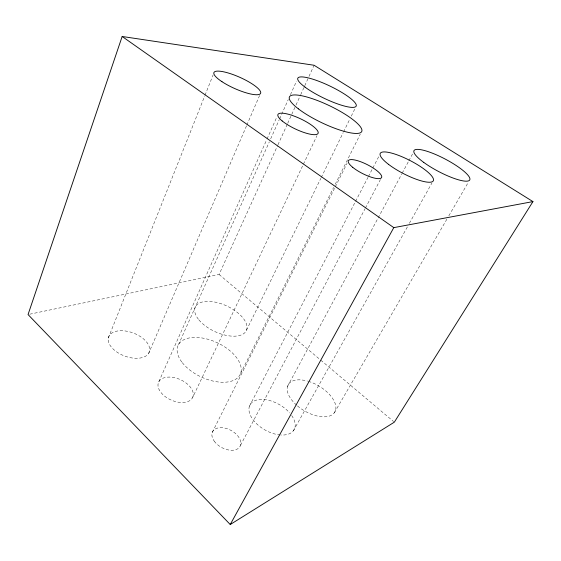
<?xml version="1.0" encoding="UTF-8"?>
<svg xmlns="http://www.w3.org/2000/svg" width="561" height="561" viewBox="0 0 561 561"><rect width="100%" height="100%" fill="white"/><g stroke="black" fill="none" stroke-linecap="round" stroke-linejoin="round"><path stroke-width="0.42" stroke-dasharray="2.81 2.1" d="M108.273 338.129L204.702 96.043M205.024 95.23L213.117 74.922M148.665 353.325A21.704 12.3 20.5 0 0 124.703 330.899A21.704 12.3 20.5 0 0 113.434 349.3A21.704 12.3 20.5 0 0 148.665 353.325L246.503 125.895M246.847 125.096L259.638 95.363M158.819 381.725L266.685 139.794M267.036 139.002L277.008 116.639M178.454 344.713L269.322 141.87M270.683 138.826L279.259 119.675M279.616 118.876L288.298 99.514M290.444 94.725L296.531 81.142M29.761 314.202L219.092 274.462L277.59 145.594M277.954 144.794L287.344 124.114M287.702 123.322L295.647 105.819M296.012 105.026L300.338 95.475M300.703 94.683L308.648 77.18M309.006 76.387L314.062 65.251M192.689 397.419A18.674 11.206 23.8 0 0 171.175 377.16A18.674 11.206 23.8 0 0 163.069 394.797A18.674 11.206 23.8 0 0 192.689 397.419L303.052 164.962M303.424 164.17L316.937 135.706M246.461 330.254L320.843 178.321M321.229 177.528L343.192 132.662M343.577 131.87L349.741 119.276M351.284 116.127L355.141 108.259M240.522 373.591L333.655 187.388M335.226 184.26L360.267 134.191M212.31 432.286L334.903 187.591M335.296 186.806L347.049 163.356M249.407 406.227L355.141 202.149M355.541 201.378L368.009 177.325M368.409 176.547L372.427 168.784M372.834 168.012L379.264 155.593M240.515 445.322L365.029 208.797M365.435 208.019L380.54 179.324M287.428 386.599L401.851 173.826M402.202 173.139L408.471 161.505M408.836 160.804L413.029 153.034M293.347 430.834L407.672 226.385M409.376 223.334L431.984 182.907M334.412 412.658L447.061 218.874M448.821 215.845L468.183 182.535M219.092 274.462L320.093 359.594M320.759 360.155L393.661 421.606M308.368 381.319A27.019 14.376 30.6 0 1 335.162 411.381A27.019 14.376 30.6 0 1 297.134 405.638M296.552 405.126A27.019 14.376 30.6 0 1 287.884 385.316A27.019 14.376 30.6 0 1 307.498 381.066M291.685 415.505A25.315 14.579 29.7 0 1 281.194 435.02M280.381 434.971A25.315 14.579 29.7 0 1 251.545 417.531A25.315 14.579 29.7 0 1 259.147 399.558A25.315 14.579 29.7 0 1 289.693 412.945M214.197 441.107A15.582 9.754 28.2 0 0 239.245 447.531A15.582 9.754 28.2 0 0 225.62 428.274A15.582 9.754 28.2 0 0 214.197 441.107M198.952 319.938A28.099 14.123 24.8 0 0 244.217 333.262A28.099 14.123 24.8 0 0 219.295 303.15A28.099 14.123 24.8 0 0 198.952 319.938M182.269 362.644A34.263 18.913 25 0 0 237.717 377.728A34.263 18.913 25 0 0 207.521 339.153A34.263 18.913 25 0 0 182.269 362.644"/><path stroke-width="0.84" d="M122.158 36.479L28.05 314.56L230.241 524.521L394.334 422.167L532.95 201.595L314.062 65.251L122.158 36.479L393.787 227.633L532.95 201.595M230.241 524.521L393.787 227.633M352.715 167.318A18.639 5.042 26.8 0 0 381.052 178.118A18.639 5.042 26.8 0 0 361.158 161.919A18.639 5.042 26.8 0 0 352.715 167.318M221.946 81.668A25.568 6.171 24 0 0 260.332 93.75A25.568 6.171 24 0 0 229.463 73.365A25.568 6.171 24 0 0 221.946 81.668M423.73 162.381A31.486 7.041 27.7 0 0 469.501 180.263A31.486 7.041 27.7 0 0 432.412 153.188A31.486 7.041 27.7 0 0 423.73 162.381M282.176 120.952A22.167 5.701 25.2 0 0 316.783 134.367A22.167 5.701 25.2 0 0 295.03 116.443A22.167 5.701 25.2 0 0 282.176 120.952M388.549 164.359A29.852 7.321 27.3 0 0 432.84 181.378A29.852 7.321 27.3 0 0 398.976 155.537A29.852 7.321 27.3 0 0 388.549 164.359M304.953 87.074A32.363 6.767 25.6 0 0 354.797 107.13A32.363 6.767 25.6 0 0 321.299 82.243A32.363 6.767 25.6 0 0 304.953 87.074M298.396 108.862A40.062 9.334 25.6 0 0 360.043 132.908A40.062 9.334 25.6 0 0 318.22 100.826A40.062 9.334 25.6 0 0 298.396 108.862"/></g></svg>
